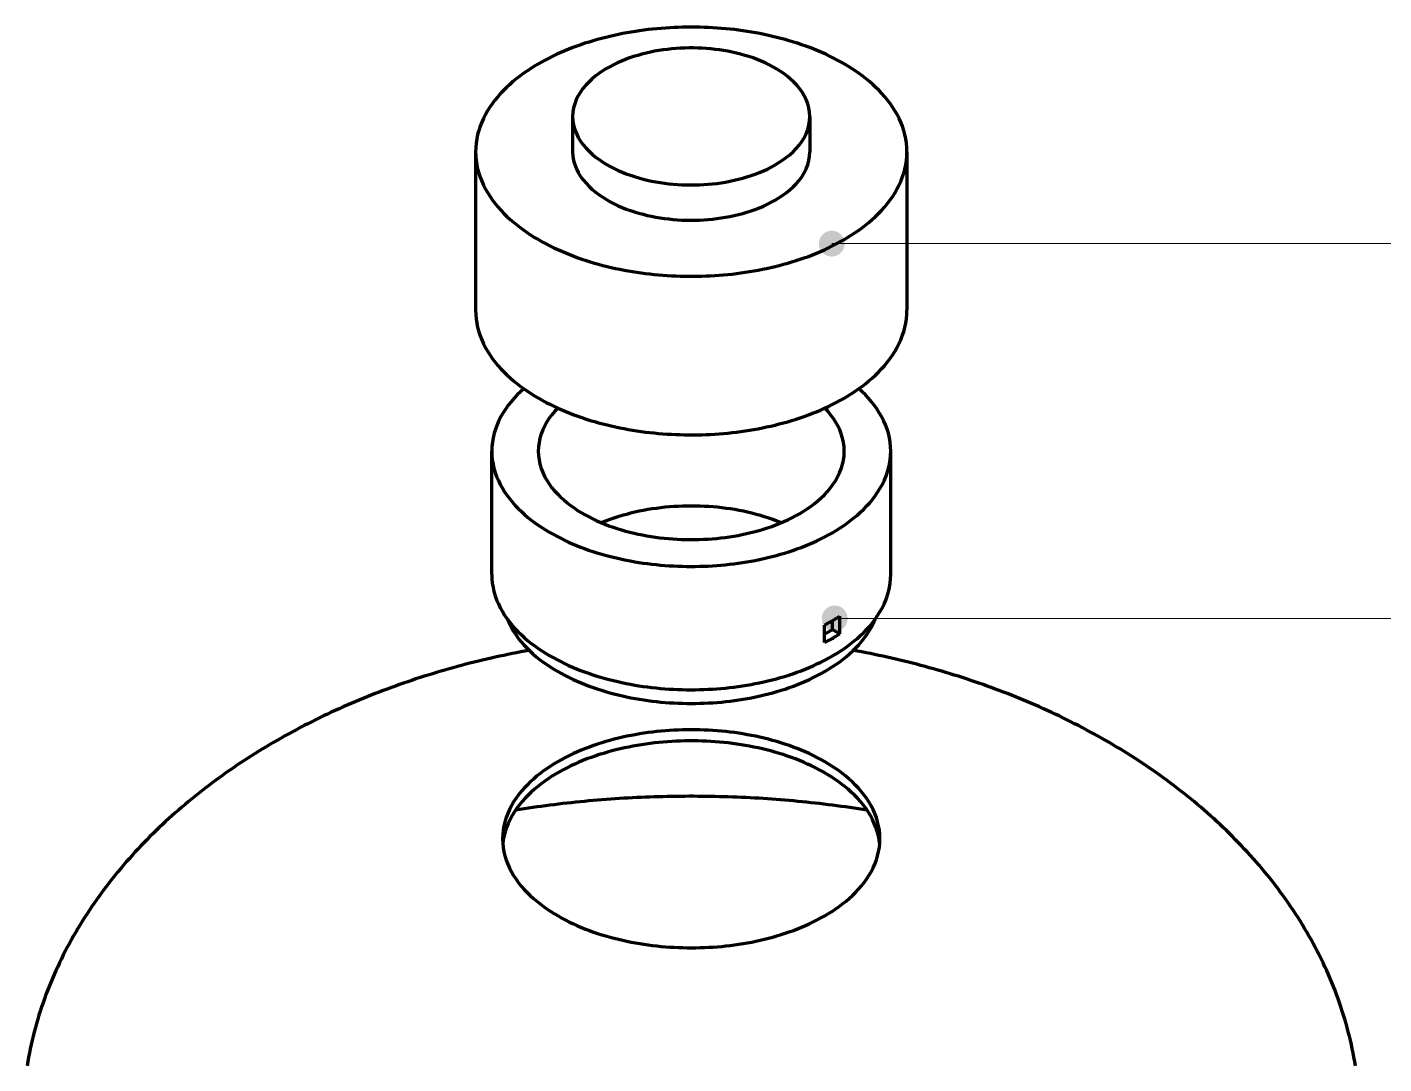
# Model space of a CAD drawing. Header units: millimetres. Extents: x 0 to 420, y 0 to 297.
# Drawn here: x 110.4 to 173.3, y 193.1 to 241.2 of the extents above; entities that cross this region are included whole.
import ezdxf

# ---------------------------------------------------------------- set-up
doc = ezdxf.new("R2010")
doc.units = ezdxf.units.MM
doc.layers.add('01-VISIBLE', color=7, linetype='CONTINUOUS', lineweight=70)
doc.layers.add('08-FINA', color=5, linetype='CONTINUOUS', lineweight=18)

msp = doc.modelspace()

# ---------------------------------------------------------------- hatches: boundary and pattern name
at = {"layer": '08-FINA'}
h = msp.add_hatch(color=7, dxfattribs=at)
h.dxf.hatch_style = 1
edge = h.paths.add_edge_path()
edge.add_arc((147.741, 231.159), 0.6, 0, 360)
h = msp.add_hatch(color=7, dxfattribs=at)
h.dxf.hatch_style = 1
edge = h.paths.add_edge_path()
edge.add_arc((147.878, 213.789), 0.6, 0, 360)

# ---------------------------------------------------------------- linework, layer by layer
at = {"layer": '01-VISIBLE'}
for p, q in [((135.727, 237.053), (135.727, 235.42)), ((146.727, 237.053), (146.727, 235.42)), ((131.227, 235.42), (131.227, 228.072)), ((151.227, 235.42), (151.227, 228.072)), ((131.977, 215.824), (131.977, 221.54)), ((150.477, 215.824), (150.477, 221.54)), ((148.112, 213.074), (148.112, 213.89)), ((147.405, 212.666), (147.405, 213.482)), ((147.405, 213.063), (147.768, 213.273)), ((147.768, 213.273), (147.768, 213.681)), ((147.768, 213.273), (148.112, 213.074))]:
    msp.add_line(p, q, dxfattribs=at)
for points in [[(151.227, 235.42), (151.221, 235.62), (151.203, 235.819), (151.174, 236.017), (151.132, 236.213), (151.08, 236.407), (151.017, 236.597), (150.945, 236.783), (150.862, 236.966), (150.771, 237.144), (150.672, 237.317), (150.565, 237.487), (150.45, 237.651), (150.33, 237.811), (150.203, 237.965), (150.07, 238.116), (149.933, 238.261), (149.79, 238.402), (149.644, 238.538), (149.493, 238.67), (149.338, 238.797), (149.18, 238.92), (149.019, 239.039), (148.855, 239.153), (148.688, 239.264), (148.519, 239.371), (148.348, 239.474), (148.174, 239.573), (147.998, 239.669), (147.82, 239.761), (147.641, 239.85), (147.46, 239.935), (147.277, 240.017), (147.093, 240.096), (146.908, 240.172), (146.721, 240.244), (146.533, 240.314), (146.345, 240.38), (146.155, 240.444), (145.964, 240.505), (145.772, 240.563), (145.58, 240.618), (145.387, 240.67), (145.193, 240.72), (144.998, 240.767), (144.803, 240.812), (144.607, 240.854), (144.411, 240.893), (144.214, 240.93), (144.017, 240.964), (143.82, 240.996), (143.622, 241.026), (143.423, 241.053), (143.225, 241.077), (143.026, 241.099), (142.826, 241.119), (142.627, 241.137), (142.427, 241.152), (142.228, 241.165), (142.028, 241.175), (141.828, 241.183), (141.628, 241.189), (141.427, 241.192), (141.227, 241.194), (141.027, 241.192), (140.827, 241.189), (140.627, 241.183), (140.427, 241.175), (140.227, 241.165), (140.027, 241.152), (139.827, 241.137), (139.628, 241.119), (139.429, 241.099), (139.23, 241.077), (139.031, 241.053), (138.833, 241.026), (138.635, 240.996), (138.437, 240.964), (138.24, 240.93), (138.043, 240.893), (137.847, 240.854), (137.651, 240.812), (137.456, 240.767), (137.261, 240.72), (137.068, 240.67), (136.874, 240.618), (136.682, 240.563), (136.49, 240.505), (136.3, 240.444), (136.11, 240.38), (135.921, 240.314), (135.733, 240.244), (135.547, 240.172), (135.361, 240.096), (135.177, 240.017), (134.995, 239.935), (134.814, 239.85), (134.634, 239.761), (134.456, 239.669), (134.281, 239.573), (134.107, 239.474), (133.935, 239.371), (133.766, 239.264), (133.599, 239.153), (133.435, 239.039), (133.274, 238.92), (133.116, 238.797), (132.961, 238.67), (132.811, 238.538), (132.664, 238.402), (132.522, 238.261), (132.384, 238.116), (132.252, 237.965), (132.125, 237.811), (132.004, 237.651), (131.89, 237.487), (131.783, 237.317), (131.683, 237.144), (131.592, 236.966), (131.51, 236.783), (131.437, 236.597), (131.374, 236.407), (131.322, 236.213), (131.281, 236.017), (131.251, 235.819), (131.233, 235.62), (131.227, 235.42)], [(146.727, 237.053), (146.716, 237.254), (146.684, 237.452), (146.631, 237.646), (146.558, 237.833), (146.469, 238.014), (146.365, 238.186), (146.248, 238.349), (146.12, 238.504), (145.982, 238.65), (145.835, 238.787), (145.681, 238.916), (145.521, 239.038), (145.355, 239.152), (145.185, 239.258), (145.01, 239.358), (144.832, 239.451), (144.651, 239.538), (144.467, 239.619), (144.28, 239.694), (144.092, 239.764), (143.901, 239.828), (143.709, 239.887), (143.515, 239.941), (143.32, 239.99), (143.124, 240.034), (142.927, 240.073), (142.729, 240.108), (142.53, 240.138), (142.33, 240.164), (142.131, 240.185), (141.93, 240.202), (141.73, 240.215), (141.529, 240.224), (141.328, 240.228), (141.127, 240.228), (140.926, 240.224), (140.725, 240.215), (140.524, 240.202), (140.324, 240.185), (140.124, 240.164), (139.924, 240.138), (139.726, 240.108), (139.528, 240.073), (139.331, 240.034), (139.134, 239.99), (138.939, 239.941), (138.746, 239.887), (138.553, 239.828), (138.363, 239.764), (138.174, 239.694), (137.988, 239.619), (137.804, 239.538), (137.622, 239.451), (137.444, 239.358), (137.27, 239.258), (137.099, 239.152), (136.934, 239.038), (136.773, 238.916), (136.62, 238.787), (136.473, 238.65), (136.335, 238.504), (136.206, 238.349), (136.089, 238.186), (135.985, 238.014), (135.896, 237.833), (135.824, 237.646), (135.771, 237.452), (135.738, 237.254), (135.727, 237.053)], [(135.727, 237.053), (135.738, 236.85), (135.772, 236.65), (135.826, 236.454), (135.9, 236.264), (135.99, 236.083), (136.096, 235.909), (136.216, 235.745), (136.347, 235.589), (136.487, 235.442), (136.636, 235.304), (136.793, 235.174), (136.956, 235.053), (137.124, 234.939), (137.297, 234.832), (137.474, 234.732), (137.655, 234.639), (137.839, 234.552), (138.025, 234.471), (138.214, 234.396), (138.405, 234.327), (138.599, 234.264), (138.793, 234.205), (138.99, 234.152), (139.187, 234.104), (139.386, 234.061), (139.585, 234.022), (139.786, 233.989), (139.987, 233.959), (140.189, 233.935), (140.391, 233.915), (140.594, 233.899), (140.797, 233.887), (141, 233.88), (141.203, 233.878), (141.407, 233.879), (141.61, 233.885), (141.813, 233.896), (142.016, 233.91), (142.218, 233.93), (142.42, 233.953), (142.621, 233.981), (142.822, 234.014), (143.022, 234.051), (143.221, 234.094), (143.419, 234.141), (143.615, 234.193), (143.81, 234.25), (144.004, 234.312), (144.195, 234.38), (144.385, 234.453), (144.572, 234.532), (144.757, 234.618), (144.938, 234.709), (145.116, 234.808)], [(145.116, 234.808), (145.293, 234.915), (145.465, 235.029), (145.632, 235.151), (145.792, 235.282), (145.945, 235.421), (146.089, 235.569), (146.224, 235.726), (146.347, 235.892), (146.456, 236.068), (146.549, 236.252), (146.625, 236.444), (146.681, 236.643), (146.716, 236.847), (146.727, 237.053)], [(131.227, 235.42), (131.233, 235.219), (131.251, 235.018), (131.282, 234.818), (131.323, 234.621), (131.376, 234.427), (131.44, 234.235), (131.514, 234.048), (131.597, 233.864), (131.689, 233.685), (131.79, 233.51), (131.899, 233.34), (132.014, 233.175), (132.136, 233.015), (132.265, 232.859), (132.399, 232.709), (132.538, 232.563), (132.682, 232.421), (132.83, 232.285), (132.982, 232.153), (133.139, 232.025), (133.298, 231.902), (133.461, 231.783), (133.627, 231.668), (133.795, 231.557), (133.966, 231.45), (134.139, 231.347), (134.315, 231.248), (134.492, 231.152), (134.672, 231.06), (134.853, 230.972), (135.035, 230.886), (135.22, 230.804), (135.405, 230.726), (135.592, 230.65), (135.781, 230.578), (135.97, 230.509), (136.16, 230.443), (136.352, 230.379), (136.544, 230.319), (136.737, 230.261), (136.931, 230.206), (137.126, 230.154), (137.322, 230.105), (137.518, 230.058), (137.715, 230.014), (137.912, 229.973), (138.11, 229.934), (138.308, 229.898), (138.507, 229.864), (138.706, 229.833), (138.906, 229.804), (139.106, 229.778), (139.306, 229.754), (139.506, 229.733), (139.707, 229.714), (139.908, 229.697), (140.109, 229.683), (140.311, 229.671), (140.512, 229.661), (140.713, 229.654), (140.915, 229.649), (141.117, 229.647), (141.318, 229.647), (141.52, 229.649), (141.721, 229.654), (141.923, 229.661), (142.124, 229.67), (142.326, 229.681), (142.527, 229.696), (142.728, 229.712), (142.929, 229.731), (143.129, 229.752), (143.329, 229.776), (143.529, 229.802), (143.729, 229.83), (143.928, 229.861), (144.127, 229.895), (144.325, 229.931), (144.523, 229.969), (144.721, 230.01), (144.917, 230.054), (145.114, 230.1), (145.309, 230.149), (145.504, 230.201), (145.698, 230.256), (145.892, 230.313), (146.084, 230.373), (146.276, 230.436), (146.466, 230.502), (146.656, 230.571), (146.844, 230.643), (147.031, 230.718), (147.217, 230.797), (147.401, 230.878), (147.584, 230.963), (147.765, 231.052), (147.945, 231.143), (148.123, 231.239), (148.298, 231.338)], [(135.727, 235.42), (135.738, 235.217), (135.772, 235.017), (135.826, 234.821), (135.9, 234.631), (135.99, 234.45), (136.096, 234.276), (136.216, 234.112), (136.347, 233.956), (136.487, 233.809), (136.636, 233.671), (136.793, 233.541), (136.956, 233.42), (137.124, 233.306), (137.297, 233.199), (137.474, 233.099), (137.655, 233.006), (137.839, 232.919), (138.025, 232.838), (138.214, 232.763), (138.405, 232.694), (138.599, 232.631), (138.793, 232.572), (138.99, 232.519), (139.187, 232.471), (139.386, 232.428), (139.585, 232.389), (139.786, 232.356), (139.987, 232.326), (140.189, 232.302), (140.391, 232.282), (140.594, 232.266), (140.797, 232.254), (141, 232.247), (141.203, 232.245), (141.407, 232.246), (141.61, 232.252), (141.813, 232.263), (142.016, 232.277), (142.218, 232.297), (142.42, 232.32), (142.621, 232.348), (142.822, 232.381), (143.022, 232.418), (143.221, 232.461), (143.419, 232.508), (143.615, 232.56), (143.81, 232.617), (144.004, 232.679), (144.195, 232.747), (144.385, 232.82), (144.572, 232.899), (144.757, 232.985), (144.938, 233.076), (145.116, 233.175)], [(145.116, 233.175), (145.293, 233.282), (145.465, 233.396), (145.632, 233.518), (145.792, 233.649), (145.945, 233.788), (146.089, 233.936), (146.224, 234.093), (146.347, 234.259), (146.456, 234.435), (146.549, 234.619), (146.625, 234.811), (146.681, 235.01), (146.716, 235.214), (146.727, 235.42)], [(148.298, 231.338), (148.472, 231.441), (148.644, 231.548), (148.814, 231.658), (148.98, 231.773), (149.144, 231.893), (149.304, 232.016), (149.461, 232.144), (149.614, 232.276), (149.763, 232.413), (149.908, 232.554), (150.048, 232.7), (150.183, 232.851), (150.312, 233.007), (150.435, 233.168), (150.551, 233.333), (150.66, 233.504), (150.762, 233.679), (150.855, 233.859), (150.939, 234.043), (151.013, 234.231), (151.077, 234.423), (151.13, 234.618), (151.172, 234.816), (151.203, 235.016), (151.221, 235.218), (151.227, 235.42)], [(131.227, 228.072), (131.233, 227.87), (131.251, 227.669), (131.282, 227.47), (131.323, 227.273), (131.376, 227.078), (131.44, 226.887), (131.514, 226.699), (131.597, 226.516), (131.689, 226.336), (131.79, 226.162), (131.899, 225.992), (132.014, 225.827), (132.136, 225.666), (132.265, 225.511), (132.399, 225.36), (132.538, 225.214), (132.682, 225.073), (132.83, 224.936), (132.982, 224.804), (133.139, 224.677), (133.298, 224.554), (133.461, 224.434), (133.627, 224.32), (133.795, 224.209), (133.966, 224.102), (134.139, 223.999), (134.315, 223.899), (134.492, 223.804), (134.672, 223.712), (134.853, 223.623), (135.035, 223.538), (135.22, 223.456), (135.405, 223.377), (135.592, 223.302), (135.781, 223.23), (135.97, 223.16), (136.16, 223.094), (136.352, 223.031), (136.544, 222.97), (136.737, 222.913), (136.931, 222.858), (137.126, 222.806), (137.322, 222.757), (137.518, 222.71), (137.715, 222.666), (137.912, 222.625), (138.11, 222.586), (138.308, 222.55), (138.507, 222.516), (138.706, 222.485), (138.906, 222.456), (139.106, 222.429), (139.306, 222.406), (139.506, 222.384), (139.707, 222.365), (139.908, 222.349), (140.109, 222.334), (140.311, 222.322), (140.512, 222.313), (140.713, 222.306), (140.915, 222.301), (141.117, 222.298), (141.318, 222.298), (141.52, 222.301), (141.721, 222.305), (141.923, 222.312), (142.124, 222.321), (142.326, 222.333), (142.527, 222.347), (142.728, 222.363), (142.929, 222.382), (143.129, 222.403), (143.329, 222.427), (143.529, 222.453), (143.729, 222.482), (143.928, 222.513), (144.127, 222.546), (144.325, 222.582), (144.523, 222.621), (144.721, 222.662), (144.917, 222.706), (145.114, 222.752), (145.309, 222.801), (145.504, 222.853), (145.698, 222.907), (145.892, 222.965), (146.084, 223.025), (146.276, 223.088), (146.466, 223.154), (146.656, 223.223), (146.844, 223.295), (147.031, 223.37), (147.217, 223.448), (147.401, 223.53), (147.584, 223.615), (147.765, 223.703), (147.945, 223.795), (148.123, 223.89), (148.298, 223.989)], [(148.298, 223.989), (148.472, 224.092), (148.644, 224.199), (148.814, 224.31), (148.98, 224.425), (149.144, 224.544), (149.304, 224.667), (149.461, 224.795), (149.614, 224.927), (149.763, 225.064), (149.908, 225.206), (150.048, 225.352), (150.183, 225.503), (150.312, 225.659), (150.435, 225.819), (150.551, 225.985), (150.66, 226.155), (150.762, 226.331), (150.855, 226.51), (150.939, 226.694), (151.013, 226.883), (151.077, 227.075), (151.13, 227.27), (151.172, 227.468), (151.203, 227.668), (151.221, 227.869), (151.227, 228.072)], [(133.457, 224.437), (133.303, 224.295), (133.155, 224.147), (133.012, 223.994), (132.875, 223.835), (132.745, 223.67), (132.623, 223.5), (132.509, 223.324), (132.404, 223.143), (132.309, 222.956), (132.224, 222.765), (132.15, 222.568), (132.089, 222.368), (132.041, 222.164), (132.006, 221.958), (131.984, 221.749), (131.977, 221.54)], [(150.477, 221.54), (150.47, 221.749), (150.449, 221.958), (150.414, 222.164), (150.365, 222.368), (150.304, 222.568), (150.231, 222.765), (150.146, 222.956), (150.05, 223.143), (149.945, 223.324), (149.831, 223.5), (149.709, 223.67), (149.579, 223.835), (149.443, 223.994), (149.3, 224.147), (149.151, 224.295), (148.997, 224.437)], [(135.035, 223.538), (134.897, 223.388), (134.766, 223.231), (134.644, 223.066), (134.533, 222.895), (134.433, 222.717), (134.345, 222.532), (134.271, 222.342), (134.211, 222.146), (134.168, 221.946), (134.142, 221.744), (134.133, 221.54)], [(148.321, 221.54), (148.312, 221.744), (148.286, 221.946), (148.243, 222.146), (148.184, 222.342), (148.11, 222.532), (148.022, 222.717), (147.922, 222.895), (147.81, 223.066), (147.688, 223.231), (147.558, 223.388), (147.419, 223.538)], [(131.977, 221.54), (131.984, 221.339), (132.003, 221.139), (132.035, 220.941), (132.08, 220.746), (132.136, 220.553), (132.204, 220.364), (132.282, 220.179), (132.37, 219.999), (132.468, 219.824), (132.574, 219.653), (132.687, 219.488), (132.808, 219.327), (132.936, 219.172), (133.069, 219.023), (133.208, 218.878), (133.352, 218.738), (133.501, 218.603), (133.654, 218.473), (133.811, 218.348), (133.971, 218.227), (134.135, 218.111), (134.301, 218), (134.471, 217.892), (134.643, 217.789), (134.817, 217.689), (134.994, 217.594), (135.172, 217.502), (135.353, 217.414), (135.535, 217.33), (135.719, 217.249), (135.904, 217.172), (136.091, 217.098), (136.278, 217.028), (136.468, 216.96), (136.658, 216.896), (136.849, 216.835), (137.041, 216.777), (137.234, 216.722), (137.428, 216.67), (137.623, 216.621), (137.818, 216.575), (138.014, 216.532), (138.21, 216.491), (138.407, 216.453), (138.605, 216.418), (138.803, 216.386), (139.002, 216.356), (139.201, 216.329), (139.4, 216.304), (139.599, 216.282), (139.799, 216.263), (139.999, 216.246), (140.199, 216.232), (140.4, 216.221), (140.6, 216.211), (140.801, 216.205), (141.001, 216.201), (141.202, 216.199), (141.403, 216.2), (141.603, 216.204), (141.804, 216.21), (142.004, 216.218), (142.205, 216.229), (142.405, 216.243), (142.605, 216.259), (142.805, 216.277), (143.005, 216.299), (143.204, 216.322), (143.403, 216.349), (143.601, 216.378), (143.8, 216.41), (143.997, 216.444), (144.195, 216.481), (144.391, 216.521), (144.587, 216.564), (144.783, 216.609), (144.978, 216.658), (145.172, 216.709), (145.365, 216.763), (145.557, 216.82), (145.749, 216.881), (145.939, 216.944), (146.129, 217.01), (146.317, 217.08), (146.504, 217.153), (146.689, 217.23), (146.873, 217.309), (147.056, 217.393), (147.237, 217.48), (147.416, 217.57), (147.593, 217.665), (147.768, 217.763)], [(134.133, 221.54), (134.142, 221.338), (134.168, 221.137), (134.21, 220.939), (134.268, 220.745), (134.34, 220.557), (134.427, 220.374), (134.525, 220.197), (134.635, 220.027), (134.754, 219.864), (134.883, 219.707), (135.019, 219.558), (135.162, 219.415), (135.312, 219.279), (135.467, 219.149), (135.627, 219.026), (135.791, 218.908), (135.96, 218.796), (136.132, 218.69), (136.307, 218.589), (136.486, 218.493), (136.666, 218.402), (136.85, 218.317), (137.035, 218.236), (137.222, 218.159), (137.411, 218.087), (137.602, 218.019), (137.794, 217.956), (137.987, 217.896), (138.182, 217.84), (138.377, 217.789), (138.574, 217.741), (138.771, 217.697), (138.97, 217.657), (139.169, 217.62), (139.368, 217.587), (139.568, 217.557), (139.769, 217.531), (139.97, 217.509), (140.171, 217.49), (140.373, 217.474), (140.575, 217.461), (140.777, 217.452), (140.979, 217.446), (141.181, 217.444), (141.384, 217.445), (141.586, 217.449), (141.788, 217.457), (141.99, 217.468), (142.192, 217.482), (142.393, 217.5), (142.595, 217.521), (142.795, 217.545), (142.996, 217.573), (143.196, 217.605), (143.395, 217.64), (143.593, 217.678), (143.791, 217.721), (143.988, 217.767), (144.184, 217.817), (144.379, 217.87), (144.573, 217.928), (144.766, 217.99), (144.957, 218.056), (145.147, 218.126), (145.335, 218.2), (145.521, 218.279), (145.705, 218.363), (145.887, 218.452), (146.067, 218.545), (146.243, 218.643)], [(146.243, 218.643), (146.421, 218.75), (146.596, 218.862), (146.766, 218.981), (146.932, 219.105), (147.093, 219.236), (147.248, 219.373), (147.397, 219.518), (147.538, 219.669), (147.672, 219.828), (147.796, 219.994), (147.911, 220.167), (148.014, 220.347), (148.104, 220.533), (148.18, 220.726), (148.241, 220.924), (148.285, 221.127), (148.312, 221.332), (148.321, 221.54)], [(147.768, 217.763), (147.942, 217.867), (148.114, 217.974), (148.283, 218.086), (148.449, 218.203), (148.612, 218.324), (148.771, 218.449), (148.927, 218.58), (149.078, 218.715), (149.224, 218.856), (149.365, 219.001), (149.501, 219.152), (149.631, 219.308), (149.754, 219.469), (149.869, 219.635), (149.977, 219.807), (150.076, 219.984), (150.166, 220.166), (150.246, 220.352), (150.315, 220.543), (150.372, 220.737), (150.418, 220.935), (150.451, 221.135), (150.471, 221.337), (150.477, 221.54)], [(145.386, 218.222), (145.198, 218.297), (145.008, 218.369), (144.817, 218.436), (144.624, 218.499), (144.43, 218.558), (144.235, 218.613), (144.039, 218.664), (143.842, 218.711), (143.644, 218.754), (143.445, 218.794), (143.245, 218.83), (143.045, 218.863), (142.844, 218.891), (142.643, 218.917), (142.442, 218.939), (142.24, 218.957), (142.038, 218.972), (141.835, 218.984), (141.633, 218.993), (141.43, 218.998), (141.227, 218.999), (141.024, 218.998), (140.822, 218.993), (140.619, 218.984), (140.417, 218.972), (140.215, 218.957), (140.013, 218.939), (139.811, 218.917), (139.61, 218.891), (139.409, 218.863), (139.209, 218.83), (139.01, 218.794), (138.811, 218.754), (138.613, 218.711), (138.415, 218.664), (138.219, 218.613), (138.024, 218.558), (137.83, 218.499), (137.637, 218.436), (137.446, 218.369), (137.256, 218.297), (137.068, 218.222)], [(131.977, 215.824), (131.984, 215.624), (132.003, 215.424), (132.035, 215.226), (132.08, 215.03), (132.136, 214.838), (132.204, 214.649), (132.282, 214.464), (132.37, 214.284), (132.468, 214.108), (132.574, 213.938), (132.687, 213.772), (132.808, 213.612), (132.936, 213.457), (133.069, 213.307), (133.208, 213.162), (133.352, 213.023), (133.501, 212.888), (133.654, 212.758), (133.811, 212.633), (133.971, 212.512), (134.135, 212.396), (134.301, 212.284), (134.471, 212.177), (134.643, 212.073), (134.817, 211.974), (134.994, 211.878), (135.172, 211.787), (135.353, 211.699), (135.535, 211.615), (135.719, 211.534), (135.904, 211.457), (136.091, 211.383), (136.278, 211.312), (136.468, 211.245), (136.658, 211.181), (136.849, 211.12), (137.041, 211.062), (137.234, 211.007), (137.428, 210.955), (137.623, 210.906), (137.818, 210.86), (138.014, 210.816), (138.21, 210.776), (138.407, 210.738), (138.605, 210.703), (138.803, 210.67), (139.002, 210.641), (139.201, 210.613), (139.4, 210.589), (139.599, 210.567), (139.799, 210.548), (139.999, 210.531), (140.199, 210.517), (140.4, 210.505), (140.6, 210.496), (140.801, 210.489), (141.001, 210.485), (141.202, 210.484), (141.403, 210.485), (141.603, 210.488), (141.804, 210.494), (142.004, 210.503), (142.205, 210.514), (142.405, 210.527), (142.605, 210.543), (142.805, 210.562), (143.005, 210.583), (143.204, 210.607), (143.403, 210.633), (143.601, 210.663), (143.8, 210.694), (143.997, 210.729), (144.195, 210.766), (144.391, 210.806), (144.587, 210.848), (144.783, 210.894), (144.978, 210.942), (145.172, 210.994), (145.365, 211.048), (145.557, 211.105), (145.749, 211.165), (145.939, 211.228), (146.129, 211.295), (146.317, 211.365), (146.504, 211.438), (146.689, 211.514), (146.873, 211.594), (147.056, 211.677), (147.237, 211.764), (147.416, 211.855), (147.593, 211.949), (147.768, 212.048)], [(147.768, 212.048), (147.942, 212.151), (148.114, 212.259), (148.283, 212.371), (148.449, 212.487), (148.612, 212.608), (148.771, 212.734), (148.927, 212.864), (149.078, 213), (149.224, 213.14), (149.365, 213.286), (149.501, 213.436), (149.631, 213.592), (149.754, 213.753), (149.869, 213.92), (149.977, 214.092), (150.076, 214.269), (150.166, 214.45), (150.246, 214.637), (150.315, 214.828), (150.372, 215.022), (150.418, 215.22), (150.451, 215.42), (150.471, 215.621), (150.477, 215.824)], [(147.768, 213.681), (147.826, 213.715), (147.884, 213.749), (147.941, 213.784), (147.998, 213.819), (148.055, 213.854), (148.112, 213.89)], [(132.703, 213.75), (132.784, 213.566), (132.876, 213.387), (132.976, 213.213), (133.086, 213.044), (133.204, 212.881), (133.328, 212.723), (133.46, 212.571), (133.597, 212.425), (133.741, 212.283), (133.889, 212.147), (134.041, 212.016), (134.198, 211.89), (134.359, 211.769), (134.523, 211.653), (134.69, 211.541), (134.86, 211.434), (135.033, 211.331), (135.209, 211.233), (135.386, 211.138), (135.566, 211.048), (135.748, 210.961), (135.931, 210.879), (136.116, 210.8), (136.302, 210.724), (136.49, 210.653), (136.679, 210.584), (136.87, 210.519), (137.061, 210.458), (137.254, 210.399), (137.447, 210.344), (137.642, 210.292), (137.837, 210.243), (138.033, 210.197), (138.229, 210.154), (138.426, 210.115), (138.624, 210.078), (138.822, 210.043), (139.021, 210.012), (139.22, 209.984), (139.419, 209.958), (139.619, 209.935), (139.819, 209.915), (140.02, 209.897), (140.22, 209.882), (140.421, 209.87), (140.622, 209.861), (140.823, 209.854), (141.024, 209.85), (141.225, 209.849), (141.426, 209.85), (141.628, 209.854), (141.829, 209.861), (142.03, 209.87), (142.23, 209.882), (142.431, 209.897), (142.631, 209.914), (142.831, 209.934), (143.031, 209.957), (143.231, 209.983), (143.43, 210.011), (143.629, 210.043), (143.827, 210.077), (144.025, 210.114), (144.222, 210.154), (144.418, 210.197), (144.614, 210.242), (144.809, 210.291), (145.004, 210.343), (145.197, 210.398), (145.39, 210.457), (145.581, 210.518), (145.771, 210.583), (145.961, 210.651), (146.149, 210.723), (146.335, 210.798), (146.52, 210.877), (146.704, 210.96), (146.885, 211.046), (147.065, 211.137), (147.243, 211.231), (147.418, 211.329)], [(147.405, 213.482), (147.466, 213.514), (147.527, 213.547), (147.587, 213.579), (147.648, 213.613), (147.708, 213.647), (147.768, 213.681)], [(147.418, 211.329), (147.591, 211.432), (147.761, 211.539), (147.929, 211.651), (148.093, 211.767), (148.254, 211.889), (148.411, 212.015), (148.564, 212.146), (148.712, 212.282), (148.856, 212.423), (148.993, 212.57), (149.125, 212.722), (149.25, 212.88), (149.368, 213.044), (149.478, 213.212), (149.579, 213.387), (149.67, 213.566), (149.751, 213.75)], [(147.405, 212.666), (147.466, 212.698), (147.527, 212.73), (147.587, 212.763), (147.648, 212.796), (147.708, 212.83), (147.768, 212.864)], [(147.768, 212.864), (147.826, 212.898), (147.884, 212.932), (147.941, 212.967), (147.998, 213.002), (148.055, 213.038), (148.112, 213.074)], [(133.713, 212.31), (133.515, 212.273), (133.318, 212.236), (133.121, 212.198), (132.924, 212.158), (132.727, 212.118), (132.531, 212.077), (132.334, 212.035), (132.138, 211.992), (131.942, 211.947), (131.746, 211.902), (131.551, 211.856), (131.356, 211.809), (131.161, 211.761), (130.966, 211.712), (130.771, 211.662), (130.577, 211.611), (130.383, 211.558), (130.189, 211.505), (129.996, 211.451), (129.803, 211.396), (129.61, 211.34), (129.417, 211.283), (129.225, 211.225), (129.033, 211.166), (128.841, 211.106), (128.65, 211.044), (128.459, 210.982), (128.269, 210.919), (128.078, 210.855), (127.888, 210.79), (127.699, 210.723), (127.509, 210.656), (127.321, 210.588), (127.132, 210.518), (126.944, 210.448), (126.756, 210.377), (126.569, 210.304), (126.382, 210.231), (126.195, 210.156), (126.009, 210.081), (125.824, 210.004), (125.638, 209.926), (125.454, 209.847), (125.269, 209.768), (125.085, 209.687), (124.902, 209.605), (124.719, 209.522), (124.537, 209.438), (124.355, 209.353), (124.173, 209.267), (123.992, 209.179), (123.812, 209.091), (123.632, 209.002), (123.453, 208.911), (123.274, 208.82), (123.096, 208.727), (122.918, 208.633), (122.741, 208.538), (122.565, 208.442), (122.389, 208.345), (122.214, 208.247), (122.039, 208.148), (121.865, 208.048), (121.692, 207.946), (121.519, 207.843), (121.347, 207.74), (121.176, 207.635), (121.005, 207.529), (120.835, 207.422), (120.666, 207.314), (120.497, 207.204), (120.33, 207.094), (120.163, 206.982), (119.996, 206.87), (119.831, 206.756), (119.666, 206.641), (119.502, 206.525), (119.339, 206.408), (119.177, 206.289), (119.016, 206.17), (118.855, 206.049), (118.695, 205.927), (118.537, 205.804), (118.379, 205.68), (118.222, 205.554), (118.066, 205.428), (117.911, 205.3), (117.757, 205.172), (117.603, 205.042), (117.451, 204.91), (117.3, 204.778), (117.15, 204.645), (117.001, 204.51), (116.853, 204.374), (116.706, 204.237), (116.56, 204.099), (116.415, 203.96), (116.272, 203.82), (116.129, 203.678), (115.988, 203.535), (115.848, 203.391), (115.709, 203.246), (115.571, 203.1), (115.435, 202.953), (115.3, 202.804), (115.166, 202.654), (115.033, 202.503), (114.902, 202.351), (114.772, 202.198), (114.644, 202.044), (114.516, 201.888), (114.391, 201.732), (114.266, 201.574), (114.143, 201.415), (114.022, 201.255), (113.902, 201.094), (113.784, 200.932), (113.667, 200.769), (113.551, 200.604), (113.438, 200.439), (113.325, 200.272), (113.215, 200.104), (113.106, 199.936), (112.999, 199.766), (112.893, 199.595), (112.789, 199.423), (112.687, 199.25), (112.587, 199.076), (112.488, 198.901), (112.391, 198.725), (112.296, 198.548), (112.203, 198.37), (112.112, 198.191), (112.023, 198.011), (111.935, 197.83), (111.85, 197.649), (111.766, 197.466), (111.685, 197.282), (111.605, 197.098), (111.528, 196.913), (111.452, 196.727), (111.379, 196.54), (111.308, 196.352), (111.239, 196.163), (111.172, 195.974), (111.107, 195.784), (111.044, 195.593), (110.984, 195.401), (110.925, 195.209), (110.869, 195.016), (110.815, 194.823), (110.764, 194.629), (110.714, 194.434), (110.667, 194.239), (110.623, 194.043), (110.58, 193.847), (110.54, 193.65), (110.503, 193.452), (110.467, 193.255), (110.434, 193.057)], [(172.02, 193.057), (171.987, 193.255), (171.952, 193.452), (171.914, 193.65), (171.874, 193.847), (171.832, 194.043), (171.787, 194.239), (171.74, 194.434), (171.691, 194.629), (171.639, 194.823), (171.585, 195.016), (171.529, 195.209), (171.471, 195.401), (171.41, 195.593), (171.348, 195.784), (171.283, 195.974), (171.216, 196.163), (171.147, 196.352), (171.075, 196.54), (171.002, 196.727), (170.927, 196.913), (170.849, 197.098), (170.77, 197.282), (170.688, 197.466), (170.605, 197.649), (170.519, 197.83), (170.432, 198.011), (170.342, 198.191), (170.251, 198.37), (170.158, 198.548), (170.063, 198.725), (169.966, 198.901), (169.868, 199.076), (169.767, 199.25), (169.665, 199.423), (169.561, 199.595), (169.456, 199.766), (169.349, 199.936), (169.24, 200.104), (169.129, 200.272), (169.017, 200.439), (168.903, 200.604), (168.788, 200.769), (168.671, 200.932), (168.552, 201.094), (168.432, 201.255), (168.311, 201.415), (168.188, 201.574), (168.064, 201.732), (167.938, 201.888), (167.811, 202.044), (167.682, 202.198), (167.552, 202.351), (167.421, 202.503), (167.288, 202.654), (167.155, 202.804), (167.019, 202.953), (166.883, 203.1), (166.745, 203.246), (166.606, 203.391), (166.466, 203.535), (166.325, 203.678), (166.183, 203.82), (166.039, 203.96), (165.894, 204.099), (165.748, 204.237), (165.601, 204.374), (165.453, 204.51), (165.304, 204.645), (165.154, 204.778), (165.003, 204.91), (164.851, 205.042), (164.698, 205.172), (164.544, 205.3), (164.389, 205.428), (164.233, 205.554), (164.076, 205.68), (163.918, 205.804), (163.759, 205.927), (163.599, 206.049), (163.439, 206.17), (163.277, 206.289), (163.115, 206.408), (162.952, 206.525), (162.788, 206.641), (162.623, 206.756), (162.458, 206.87), (162.292, 206.982), (162.125, 207.094), (161.957, 207.204), (161.788, 207.314), (161.619, 207.422), (161.449, 207.529), (161.279, 207.635), (161.107, 207.74), (160.935, 207.843), (160.763, 207.946), (160.589, 208.048), (160.415, 208.148), (160.241, 208.247), (160.065, 208.345), (159.89, 208.442), (159.713, 208.538), (159.536, 208.633), (159.358, 208.727), (159.18, 208.82), (159.001, 208.911), (158.822, 209.002), (158.642, 209.091), (158.462, 209.179), (158.281, 209.267), (158.1, 209.353), (157.918, 209.438), (157.735, 209.522), (157.552, 209.605), (157.369, 209.687), (157.185, 209.768), (157.001, 209.847), (156.816, 209.926), (156.631, 210.004), (156.445, 210.081), (156.259, 210.156), (156.072, 210.231), (155.886, 210.304), (155.698, 210.377), (155.51, 210.448), (155.322, 210.518), (155.134, 210.588), (154.945, 210.656), (154.756, 210.723), (154.566, 210.79), (154.376, 210.855), (154.186, 210.919), (153.995, 210.982), (153.804, 211.044), (153.613, 211.106), (153.421, 211.166), (153.229, 211.225), (153.037, 211.283), (152.844, 211.34), (152.652, 211.396), (152.458, 211.451), (152.265, 211.505), (152.071, 211.558), (151.877, 211.611), (151.683, 211.662), (151.489, 211.712), (151.294, 211.761), (151.099, 211.809), (150.904, 211.856), (150.708, 211.902), (150.512, 211.947), (150.316, 211.991), (150.12, 212.035), (149.924, 212.077), (149.727, 212.118), (149.53, 212.158), (149.334, 212.198), (149.136, 212.236), (148.939, 212.273), (148.741, 212.31)], [(149.977, 203.577), (149.97, 203.777), (149.95, 203.977), (149.916, 204.174), (149.869, 204.369), (149.809, 204.561), (149.738, 204.749), (149.656, 204.932), (149.564, 205.11), (149.463, 205.283), (149.353, 205.451), (149.235, 205.613), (149.11, 205.77), (148.978, 205.921), (148.84, 206.067), (148.697, 206.208), (148.549, 206.343), (148.396, 206.473), (148.239, 206.598), (148.079, 206.719), (147.915, 206.834), (147.748, 206.945), (147.578, 207.052), (147.405, 207.154), (147.23, 207.252), (147.053, 207.346), (146.873, 207.436), (146.692, 207.522), (146.509, 207.604), (146.325, 207.683), (146.138, 207.758), (145.951, 207.829), (145.762, 207.897), (145.572, 207.962), (145.381, 208.023), (145.189, 208.081), (144.996, 208.136), (144.802, 208.188), (144.608, 208.236), (144.412, 208.282), (144.216, 208.325), (144.019, 208.364), (143.822, 208.401), (143.624, 208.435), (143.426, 208.466), (143.228, 208.495), (143.029, 208.52), (142.829, 208.543), (142.63, 208.563), (142.43, 208.581), (142.23, 208.595), (142.029, 208.607), (141.829, 208.617), (141.628, 208.623), (141.428, 208.627), (141.227, 208.628), (141.027, 208.627), (140.826, 208.623), (140.625, 208.617), (140.425, 208.607), (140.225, 208.595), (140.025, 208.581), (139.825, 208.563), (139.625, 208.543), (139.426, 208.52), (139.227, 208.495), (139.028, 208.466), (138.83, 208.435), (138.632, 208.401), (138.435, 208.364), (138.238, 208.325), (138.042, 208.282), (137.847, 208.236), (137.652, 208.188), (137.458, 208.136), (137.265, 208.081), (137.073, 208.023), (136.882, 207.962), (136.692, 207.897), (136.503, 207.829), (136.316, 207.758), (136.13, 207.683), (135.945, 207.604), (135.762, 207.522), (135.581, 207.436), (135.402, 207.346), (135.224, 207.252), (135.049, 207.154), (134.877, 207.052), (134.707, 206.945), (134.539, 206.834), (134.375, 206.719), (134.215, 206.598), (134.058, 206.473), (133.906, 206.343), (133.757, 206.208), (133.614, 206.067), (133.477, 205.921), (133.345, 205.77), (133.22, 205.613), (133.102, 205.451), (132.991, 205.283), (132.89, 205.11), (132.798, 204.932), (132.716, 204.749), (132.645, 204.561), (132.586, 204.369), (132.539, 204.174), (132.505, 203.977), (132.484, 203.777), (132.477, 203.577)], [(149.966, 203.321), (149.941, 203.52), (149.904, 203.718), (149.853, 203.913), (149.79, 204.105), (149.715, 204.292), (149.63, 204.474), (149.534, 204.651), (149.429, 204.824), (149.316, 204.99), (149.196, 205.151), (149.068, 205.307), (148.933, 205.457), (148.793, 205.602), (148.648, 205.741), (148.497, 205.876), (148.343, 206.005), (148.184, 206.129), (148.021, 206.248), (147.856, 206.362), (147.687, 206.472), (147.515, 206.577), (147.341, 206.679), (147.164, 206.775), (146.985, 206.868), (146.804, 206.957), (146.622, 207.042), (146.437, 207.123), (146.251, 207.2), (146.064, 207.274), (145.875, 207.345), (145.685, 207.411), (145.494, 207.475), (145.301, 207.535), (145.108, 207.592), (144.914, 207.646), (144.719, 207.696), (144.523, 207.744), (144.327, 207.789), (144.13, 207.83), (143.932, 207.869), (143.734, 207.904), (143.535, 207.937), (143.336, 207.967), (143.136, 207.995), (142.936, 208.019), (142.736, 208.041), (142.535, 208.059), (142.334, 208.076), (142.133, 208.089), (141.932, 208.1), (141.731, 208.108), (141.529, 208.113), (141.328, 208.116), (141.126, 208.116), (140.925, 208.113), (140.724, 208.108), (140.522, 208.1), (140.321, 208.089), (140.12, 208.076), (139.919, 208.059), (139.719, 208.041), (139.518, 208.019), (139.318, 207.995), (139.119, 207.967), (138.92, 207.937), (138.721, 207.904), (138.522, 207.869), (138.325, 207.83), (138.128, 207.789), (137.931, 207.744), (137.735, 207.696), (137.54, 207.646), (137.346, 207.592), (137.153, 207.535), (136.961, 207.475), (136.769, 207.411), (136.579, 207.345), (136.391, 207.274), (136.203, 207.2), (136.017, 207.123), (135.833, 207.042), (135.65, 206.957), (135.469, 206.868), (135.29, 206.775), (135.114, 206.679), (134.939, 206.577), (134.768, 206.472), (134.599, 206.362), (134.433, 206.248), (134.271, 206.129), (134.112, 206.005), (133.957, 205.876), (133.807, 205.741), (133.661, 205.602), (133.521, 205.457), (133.387, 205.307), (133.259, 205.151), (133.138, 204.99), (133.025, 204.824), (132.92, 204.651), (132.825, 204.474), (132.739, 204.292), (132.665, 204.105), (132.602, 203.913), (132.551, 203.718), (132.513, 203.52), (132.488, 203.321)], [(149.379, 204.901), (149.179, 204.932), (148.979, 204.963), (148.779, 204.993), (148.579, 205.023), (148.379, 205.051), (148.179, 205.079), (147.979, 205.105), (147.778, 205.131), (147.578, 205.156), (147.377, 205.181), (147.176, 205.204), (146.976, 205.227), (146.775, 205.249), (146.574, 205.27), (146.373, 205.291), (146.171, 205.31), (145.97, 205.329), (145.769, 205.347), (145.568, 205.364), (145.366, 205.38), (145.165, 205.396), (144.963, 205.411), (144.761, 205.425), (144.56, 205.438), (144.358, 205.451), (144.156, 205.462), (143.954, 205.473), (143.753, 205.483), (143.551, 205.493), (143.349, 205.501), (143.147, 205.509), (142.945, 205.516), (142.743, 205.522), (142.541, 205.528), (142.339, 205.532), (142.137, 205.536), (141.935, 205.539), (141.732, 205.542), (141.53, 205.543), (141.328, 205.544), (141.126, 205.544), (140.924, 205.543), (140.722, 205.542), (140.52, 205.539), (140.318, 205.536), (140.116, 205.532), (139.914, 205.528), (139.712, 205.522), (139.51, 205.516), (139.308, 205.509), (139.106, 205.501), (138.904, 205.493), (138.702, 205.483), (138.5, 205.473), (138.298, 205.462), (138.096, 205.451), (137.895, 205.438), (137.693, 205.425), (137.491, 205.411), (137.29, 205.396), (137.088, 205.38), (136.887, 205.364), (136.685, 205.347), (136.484, 205.329), (136.283, 205.31), (136.082, 205.291), (135.881, 205.27), (135.68, 205.249), (135.479, 205.227), (135.278, 205.204), (135.077, 205.181), (134.877, 205.156), (134.676, 205.131), (134.476, 205.105), (134.275, 205.079), (134.075, 205.051), (133.875, 205.023), (133.675, 204.993), (133.475, 204.963), (133.275, 204.932), (133.076, 204.901)], [(132.477, 203.577), (132.484, 203.376), (132.505, 203.176), (132.539, 202.979), (132.586, 202.783), (132.645, 202.592), (132.716, 202.404), (132.798, 202.221), (132.89, 202.042), (132.992, 201.869), (133.102, 201.702), (133.22, 201.539), (133.346, 201.382), (133.478, 201.231), (133.615, 201.085), (133.759, 200.945), (133.907, 200.809), (134.06, 200.679), (134.217, 200.554), (134.377, 200.433), (134.541, 200.318), (134.709, 200.207), (134.879, 200.1), (135.052, 199.998), (135.227, 199.9), (135.404, 199.806), (135.584, 199.716), (135.765, 199.63), (135.948, 199.548), (136.133, 199.469), (136.319, 199.394), (136.507, 199.323), (136.696, 199.255), (136.886, 199.19), (137.077, 199.129), (137.269, 199.071), (137.463, 199.016), (137.657, 198.965), (137.851, 198.916), (138.047, 198.87), (138.243, 198.828), (138.44, 198.788), (138.637, 198.751), (138.835, 198.717), (139.033, 198.686), (139.232, 198.658), (139.431, 198.632), (139.631, 198.61), (139.831, 198.59), (140.031, 198.572), (140.231, 198.558), (140.431, 198.546), (140.632, 198.537), (140.832, 198.53), (141.033, 198.526), (141.234, 198.525), (141.435, 198.526), (141.635, 198.53), (141.836, 198.537), (142.037, 198.547), (142.237, 198.559), (142.437, 198.573), (142.637, 198.591), (142.837, 198.611), (143.036, 198.634), (143.236, 198.66), (143.434, 198.688), (143.633, 198.719), (143.83, 198.754), (144.028, 198.791), (144.224, 198.83), (144.421, 198.873), (144.616, 198.919), (144.811, 198.968), (145.005, 199.02), (145.198, 199.075), (145.39, 199.133), (145.581, 199.195), (145.771, 199.259), (145.96, 199.328), (146.147, 199.399), (146.334, 199.474), (146.518, 199.553), (146.701, 199.636), (146.883, 199.722), (147.062, 199.812), (147.239, 199.906), (147.414, 200.005)], [(147.414, 200.005), (147.586, 200.107), (147.756, 200.213), (147.923, 200.324), (148.086, 200.44), (148.246, 200.56), (148.402, 200.685), (148.554, 200.815), (148.702, 200.951), (148.845, 201.091), (148.982, 201.237), (149.113, 201.388), (149.238, 201.544), (149.355, 201.706), (149.465, 201.874), (149.566, 202.047), (149.658, 202.224), (149.739, 202.407), (149.81, 202.594), (149.869, 202.786), (149.916, 202.98), (149.95, 203.178), (149.97, 203.377), (149.977, 203.577)]]:
    msp.add_lwpolyline(points, dxfattribs=at)
at = {"layer": '08-FINA'}
for p, q in [((212.5, 231.159), (147.741, 231.159)), ((212.5, 213.789), (147.878, 213.789))]:
    msp.add_line(p, q, dxfattribs=at)

doc.saveas('drawing.dxf')
